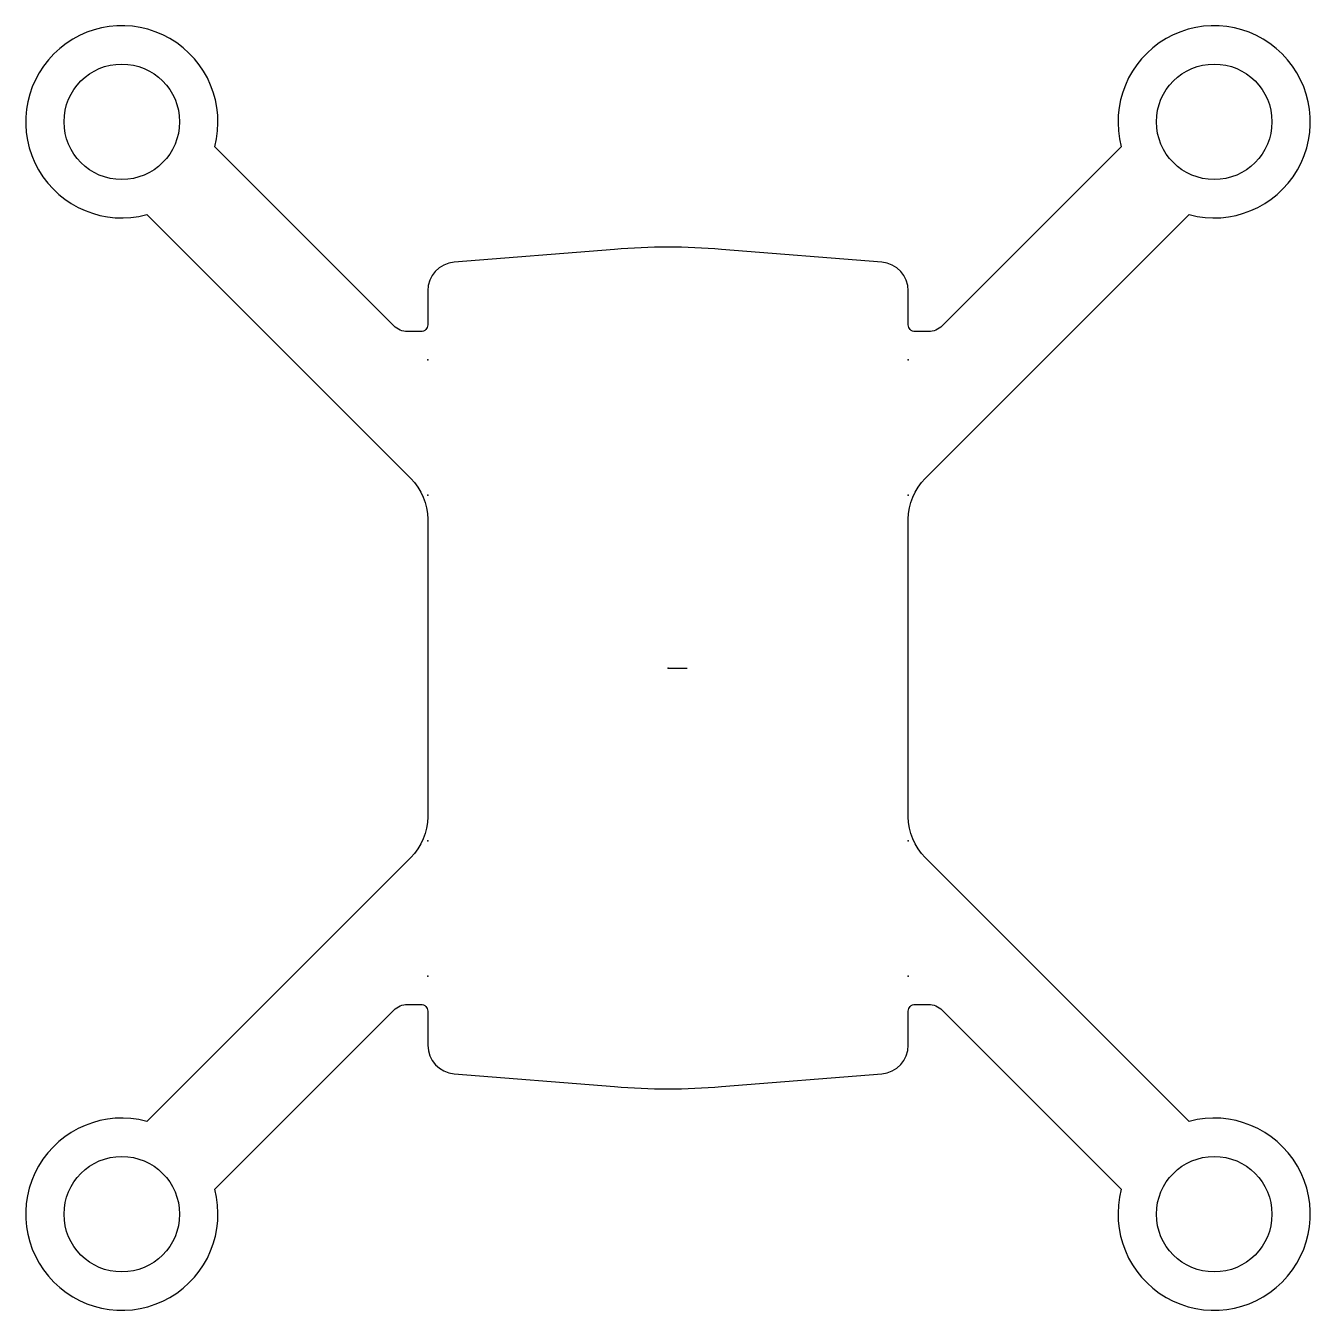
# Model space of a CAD drawing. Header units: millimetres. Extents: x -33.4 to 33.4, y -33.4 to 33.4.
import ezdxf

# ---------------------------------------------------------------- set-up
doc = ezdxf.new("R2010")
doc.units = ezdxf.units.MM
doc.layers.get('0').update_dxf_attribs({"linetype": 'CONTINUOUS'})

msp = doc.modelspace()

# ---------------------------------------------------------------- linework, layer by layer
msp.add_line((0, 0), (1, 0))
msp.add_lwpolyline([(-12.5, 7.74), (-12.5, -7.74, -0.19905), (-13.38, -9.862), (-27.113, -23.581, 3.734029), (-23.58, -27.116), (-14.257, -17.793, -0.198912), (-13.55, -17.5), (-12.85, -17.5, -0.414214), (-12.5, -17.85), (-12.494, -19.621, 0.390024), (-11.114, -21.111), (-2.791, -21.777, 0.039936), (2.791, -21.777), (11.12, -21.11, 0.391021), (12.5, -19.615), (12.5, -17.85, -0.414214), (12.85, -17.5), (13.55, -17.5, -0.198912), (14.257, -17.793), (23.58, -27.116, 3.734029), (27.113, -23.581), (13.38, -9.862, -0.19905), (12.5, -7.74), (12.5, 7.74, -0.19905), (13.38, 9.862), (27.113, 23.581, 3.734029), (23.58, 27.116), (14.257, 17.793, -0.198912), (13.55, 17.5), (12.85, 17.5, -0.414214), (12.5, 17.85), (12.5, 19.615, 0.391021), (11.12, 21.11), (2.791, 21.777, 0.039936), (-2.791, 21.777), (-11.12, 21.11, 0.391021), (-12.5, 19.615), (-12.5, 17.85, -0.414214), (-12.85, 17.5), (-13.55, 17.5, -0.198912), (-14.257, 17.793), (-23.58, 27.116, 3.734029), (-27.113, 23.581), (-13.38, 9.862, -0.19905)], format="xyb", close=True)
for centre in [(-28.41, 28.41), (28.41, 28.41), (-28.41, -28.41), (28.41, -28.41)]:
    msp.add_circle(centre, 3.005)
for p in [(-12.5, 16.036), (12.5, 16.036), (-12.5, 8.983), (12.5, 8.983), (0, 0), (-12.5, -8.983), (12.5, -8.983), (-12.5, -16.036), (12.5, -16.036)]:
    msp.add_point(p)

doc.saveas('drawing.dxf')
